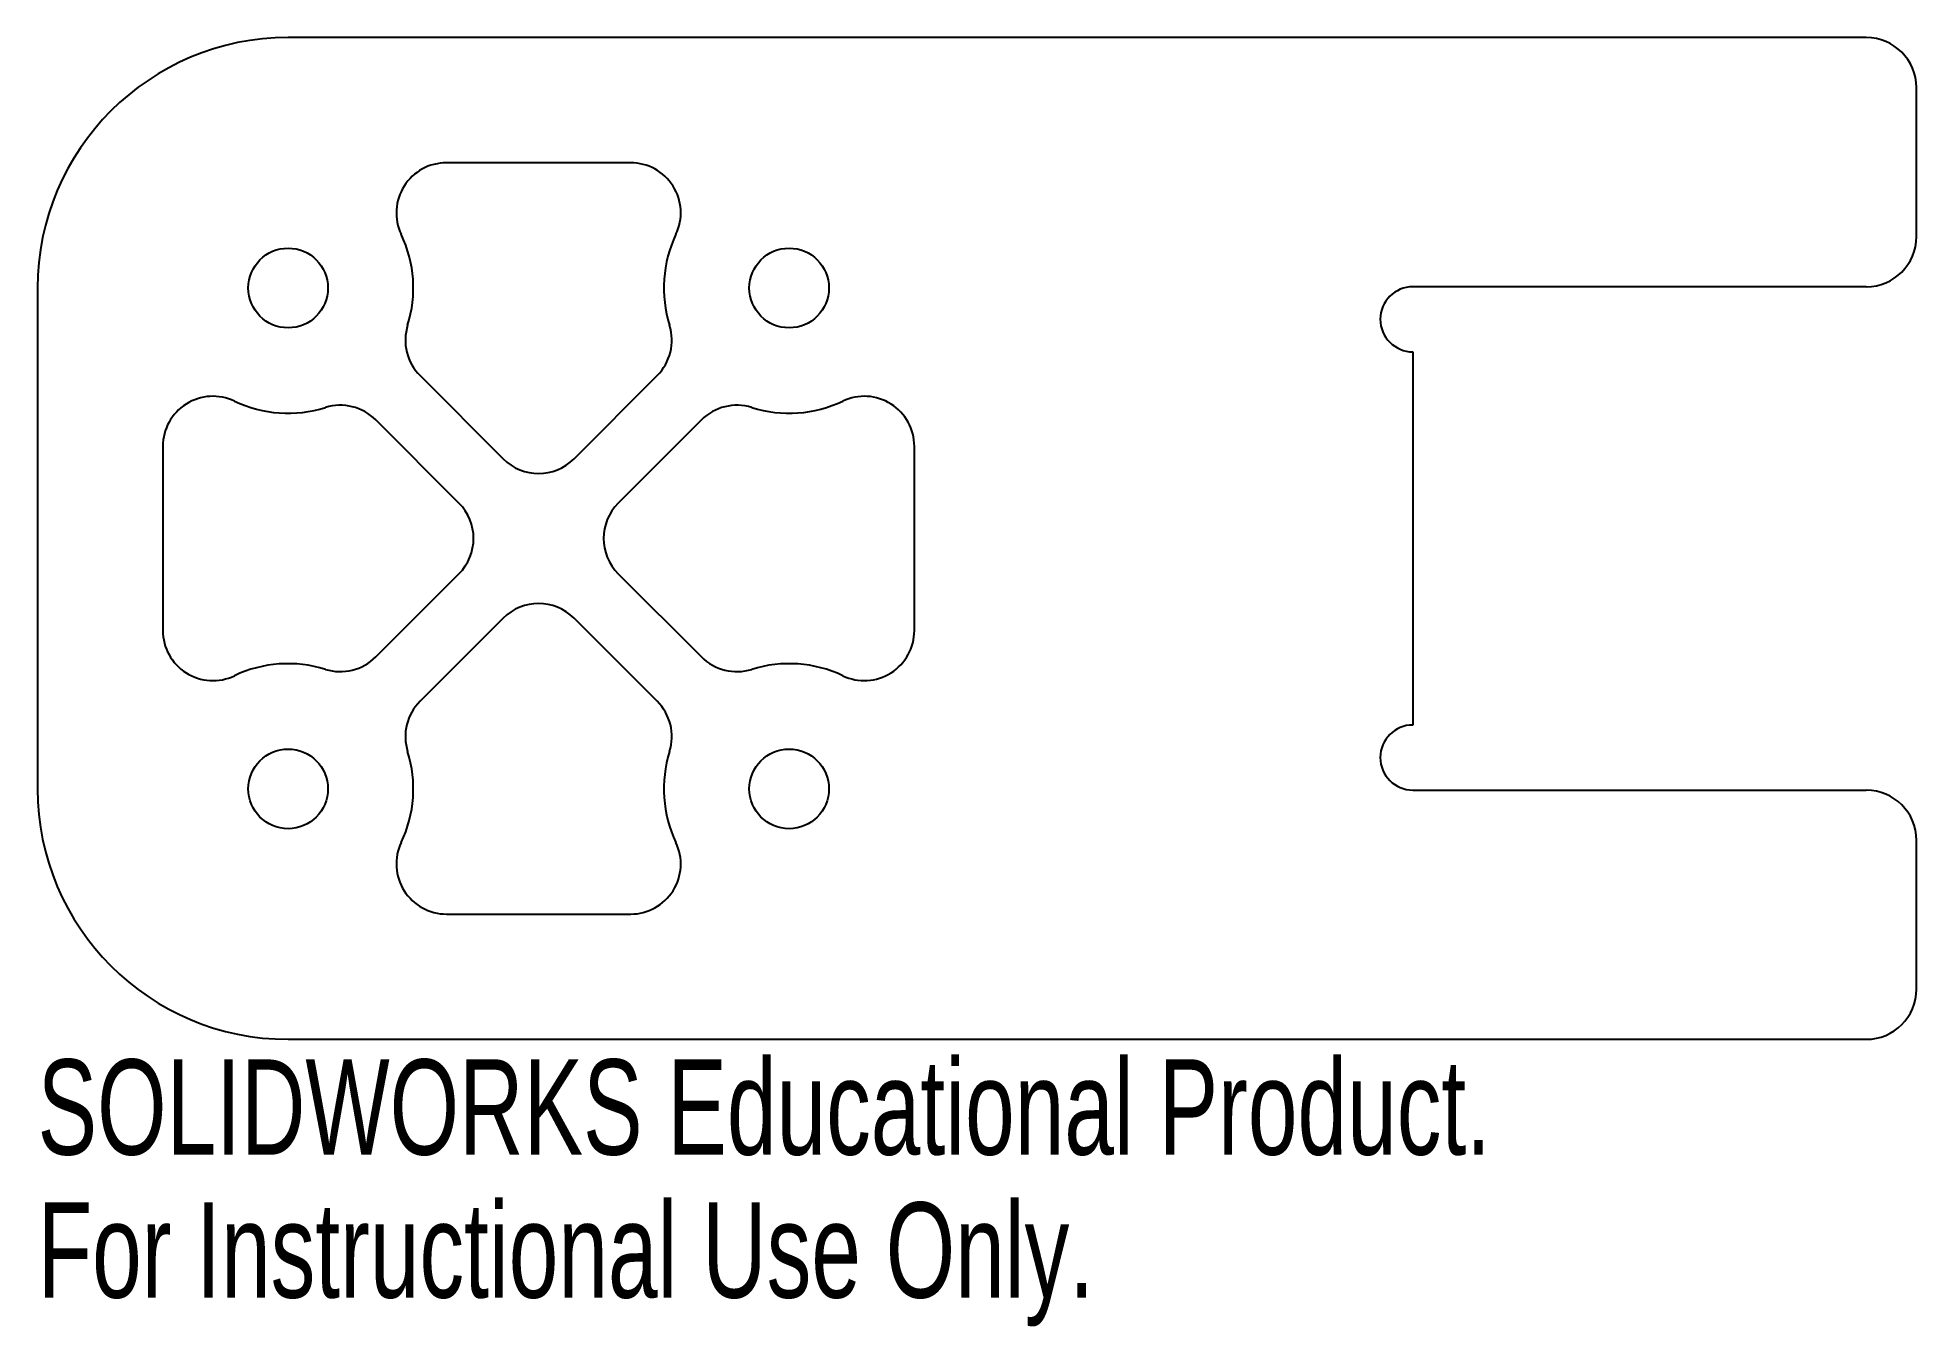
# Model space of a CAD drawing. Header units: inches. Extents: x -1.38 to 2.38, y -1.57 to 1.
import ezdxf

# ---------------------------------------------------------------- set-up
doc = ezdxf.new("R2010")
doc.units = ezdxf.units.IN
doc.header["$MEASUREMENT"] = 0
doc.styles.add('SLDTEXTSTYLE0', font='TXT', dxfattribs={"width": 0.7})

msp = doc.modelspace()

# ---------------------------------------------------------------- linework, layer by layer
at = {"color": 7, "linetype": 'Continuous', "lineweight": 25}
for p, q in [((2.275, 1), (-0.875, 1)), ((2.375, 0.6025), (2.375, 0.9)), ((-0.1912, 0.75), (-0.5588, 0.75)), ((-1.375, 0.5), (-1.375, -0.5)), ((2.275, 0.5025), (1.37, 0.5025)), ((1.37, 0.3725), (1.37, -0.3725)), ((-0.6116, 0.325), (-0.4457, 0.1591)), ((-0.3043, 0.1591), (-0.1384, 0.325)), ((-0.5341, 0.0707), (-0.7, 0.2366)), ((-0.05, 0.2366), (-0.2159, 0.0707)), ((-1.125, 0.1838), (-1.125, -0.1838)), ((0.375, -0.1838), (0.375, 0.1838)), ((-0.7, -0.2366), (-0.5341, -0.0707)), ((-0.2159, -0.0707), (-0.05, -0.2366)), ((-0.4457, -0.1591), (-0.6116, -0.325)), ((-0.1384, -0.325), (-0.3043, -0.1591)), ((1.37, -0.5025), (2.275, -0.5025)), ((2.375, -0.9), (2.375, -0.6025)), ((-0.5588, -0.75), (-0.1912, -0.75)), ((-0.875, -1), (2.275, -1))]:
    msp.add_line(p, q, dxfattribs=at)
for centre in [(-0.875, 0.5), (0.125, 0.5), (-0.875, -0.5), (0.125, -0.5)]:
    msp.add_circle(centre, 0.0795, dxfattribs=at)
for centre, radius, start, end in [((-0.875, 0.5), 0.5, 90, 180), ((2.275, 0.9), 0.1, 0, 90), ((-0.5588, 0.65), 0.1, 90, 205.3769), ((-0.1912, 0.65), 0.1, 334.6231, 90), ((-0.875, 0.5), 0.25, 342.664, 25.3769), ((0.125, 0.5), 0.25, 154.6231, 197.336), ((2.275, 0.6025), 0.1, 270, 0), ((1.37, 0.4375), 0.065, 90, 270), ((-0.5409, 0.3957), 0.1, 162.664, 225), ((-0.2091, 0.3957), 0.1, 315, 17.336), ((-1.025, 0.1838), 0.1, 64.6231, 180), ((-0.875, 0.5), 0.25, 244.6231, 287.336), ((-0.7707, 0.1659), 0.1, 45, 107.336), ((0.0207, 0.1659), 0.1, 72.664, 135), ((0.125, 0.5), 0.25, 252.664, 295.3769), ((0.275, 0.1838), 0.1, 0, 115.3769), ((-0.375, 0.2298), 0.1, 225, 315), ((-0.6048, 0), 0.1, 315, 45), ((-0.1452, 0), 0.1, 135, 225), ((-0.375, -0.2298), 0.1, 45, 135), ((-1.025, -0.1838), 0.1, 180, 295.3769), ((0.275, -0.1838), 0.1, 244.6231, 0), ((-0.875, -0.5), 0.25, 72.664, 115.3769), ((-0.7707, -0.1659), 0.1, 252.664, 315), ((0.0207, -0.1659), 0.1, 225, 287.336), ((0.125, -0.5), 0.25, 64.6231, 107.336), ((-0.5409, -0.3957), 0.1, 135, 197.336), ((-0.2091, -0.3957), 0.1, 342.664, 45), ((1.37, -0.4375), 0.065, 90, 270), ((-0.875, -0.5), 0.25, 334.6231, 17.336), ((0.125, -0.5), 0.25, 162.664, 205.3769), ((-0.875, -0.5), 0.5, 180, 270), ((2.275, -0.6025), 0.1, 0, 90), ((-0.5588, -0.65), 0.1, 154.6231, 270), ((-0.1912, -0.65), 0.1, 270, 25.3769), ((2.275, -0.9), 0.1, 270, 0)]:
    msp.add_arc(centre, radius, start, end, dxfattribs=at)

# ---------------------------------------------------------------- texts
at = {"color": 7, "linetype": 'Continuous', "char_height": 0.1903, "attachment_point": 1, "style": 'SLDTEXTSTYLE0'}
for s, insert in [('SOLIDWORKS Educational Product.', (-1.375, -1.0401)), ('For Instructional Use Only.', (-1.375, -1.3256))]:
    msp.add_mtext(s, dxfattribs=dict(at, insert=insert))

doc.saveas('drawing.dxf')
